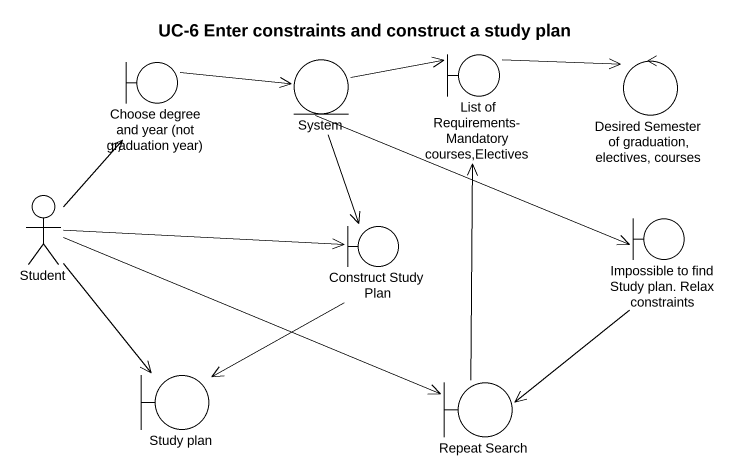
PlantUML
@startuml
title UC-6 Enter constraints and construct a study plan
boundary "Choose degree and year (not graduation year)" as Choose_degree_and_year_not
entity System
boundary "List of Requirements- Mandatory courses,Electives" as List_of_Requirements
control "Desired Semester of graduation, electives, courses" as Desired_Semester_of
actor Student
boundary "Construct Study Plan" as Construct_Study_Plan
boundary "Impossible to find Study plan. Relax constraints" as Impossible_to_find_Study
boundary "Study plan" as Study_plan
boundary "Repeat Search" as Repeat_Search
Choose_degree_and_year_not -right-> System
System -right-> List_of_Requirements
System --> Construct_Study_Plan
System -right-> Impossible_to_find_Study
List_of_Requirements -right-> Desired_Semester_of
Student -up-> Choose_degree_and_year_not
Student -right-> Construct_Study_Plan
Student --> Study_plan
Student -right-> Repeat_Search
Construct_Study_Plan --> Study_plan
Impossible_to_find_Study --> Repeat_Search
Repeat_Search -up-> List_of_Requirements
@enduml
